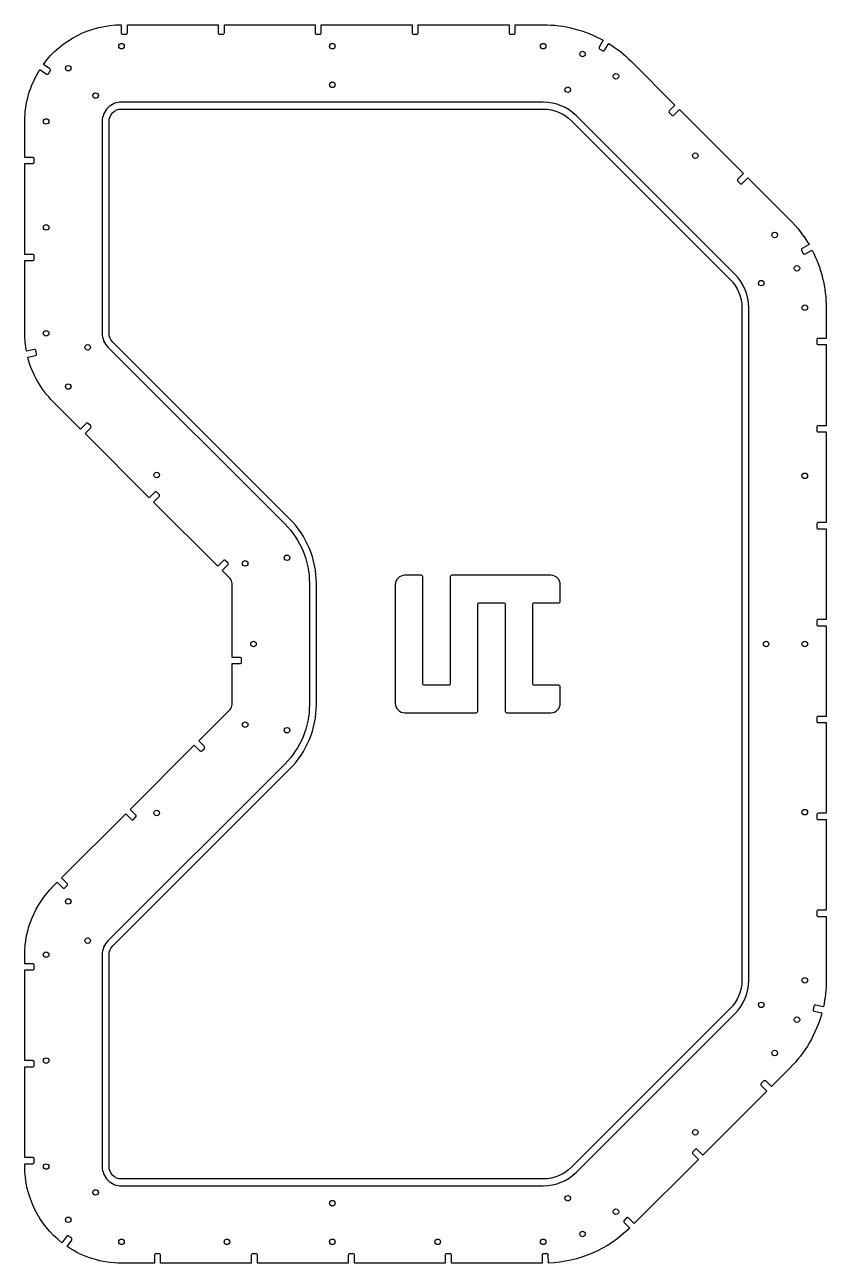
# Model space of a CAD drawing. Header units: millimetres. Extents: x -758 to -178, y -897 to 0.
import ezdxf

# ---------------------------------------------------------------- set-up
doc = ezdxf.new("R2010")
doc.units = ezdxf.units.MM
doc.layers.get('0').update_dxf_attribs({"linetype": 'CONTINUOUS'})

msp = doc.modelspace()

# ---------------------------------------------------------------- linework, layer by layer
for points in [[(-678.11, -572.2), (-682.21, -568.09), (-635.78, -521.66), (-631.68, -525.77, 0.414214), (-630.26, -525.77), (-628.5, -524, 0.414214), (-628.5, -522.59), (-632.6, -518.48), (-609.91, -495.79, 0.198912), (-608.44, -492.25), (-608.44, -462.61), (-602.64, -462.61, 0.414214), (-601.64, -461.61), (-601.64, -459.11, 0.414214), (-602.64, -458.11), (-608.44, -458.11), (-608.44, -404.5, 0.198912), (-609.91, -400.96), (-615.64, -395.22), (-611.54, -391.12, 0.414214), (-611.54, -389.7), (-613.31, -387.94, 0.414214), (-614.72, -387.94), (-618.83, -392.04), (-665.25, -345.61), (-661.15, -341.51, 0.414214), (-661.15, -340.1), (-662.92, -338.33, 0.414214), (-664.33, -338.33), (-668.44, -342.43), (-714.86, -296), (-710.76, -291.9, 0.414214), (-710.76, -290.49), (-712.53, -288.72, 0.414214), (-713.94, -288.72), (-718.05, -292.82), (-737.94, -272.93, -0.134825), (-756.28, -240.7), (-750.64, -239.46, 0.414214), (-749.88, -238.27), (-750.42, -235.83, 0.414214), (-751.61, -235.07), (-757.25, -236.31, -0.046291), (-758.44, -223.43), (-758.44, -170.73), (-752.64, -170.73, 0.414214), (-751.64, -169.73), (-751.64, -167.23, 0.414214), (-752.64, -166.23), (-758.44, -166.23), (-758.44, -100.57), (-752.64, -100.57, 0.414214), (-751.64, -99.57), (-751.64, -97.07, 0.414214), (-752.64, -96.07), (-758.44, -96.07), (-758.44, -70, -0.142349), (-747.54, -32.49), (-742.77, -35.73, 0.414214), (-741.38, -35.47), (-739.98, -33.4, 0.414214), (-740.24, -32.01), (-745.01, -28.77, -0.238889), (-688.65, 0), (-688.65, -5.8, 0.414214), (-687.65, -6.8), (-685.15, -6.8, 0.414214), (-684.15, -5.8), (-684.15, 0), (-618.49, 0), (-618.49, -5.8, 0.414214), (-617.49, -6.8), (-614.99, -6.8, 0.414214), (-613.99, -5.8), (-613.99, 0), (-548.33, 0), (-548.33, -5.8, 0.414214), (-547.33, -6.8), (-544.83, -6.8, 0.414214), (-543.83, -5.8), (-543.83, 0), (-478.17, 0), (-478.17, -5.8, 0.414214), (-477.17, -6.8), (-474.67, -6.8, 0.414214), (-473.67, -5.8), (-473.67, 0), (-408.01, 0), (-408.01, -5.8, 0.414214), (-407.01, -6.8), (-404.51, -6.8, 0.414214), (-403.51, -5.8), (-403.51, 0), (-383.29, 0, -0.1269), (-339.76, -11.23), (-342.68, -16.21, 0.414214), (-342.32, -17.58), (-340.17, -18.85, 0.414214), (-338.8, -18.49), (-335.88, -13.5, -0.057687), (-319.66, -26.36), (-287.9, -58.12), (-292, -62.22, 0.414214), (-292, -63.64), (-290.23, -65.41, 0.414214), (-288.82, -65.41), (-284.71, -61.3), (-238.29, -107.73), (-242.39, -111.83, 0.414214), (-242.39, -113.25), (-240.62, -115.02, 0.414214), (-239.21, -115.02), (-235.1, -110.91), (-204.8, -141.21, -0.063432), (-190.88, -159.2), (-195.93, -162, 0.414214), (-196.32, -163.36), (-195.11, -165.55, 0.414214), (-193.75, -165.94), (-188.7, -163.13, -0.121088), (-178.44, -204.85), (-178.44, -227.13), (-184.25, -227.13, 0.414214), (-185.25, -228.13), (-185.25, -230.63, 0.414214), (-184.25, -231.63), (-178.44, -231.63), (-178.44, -290.34), (-184.25, -290.34, 0.414214), (-185.25, -291.34), (-185.25, -293.84, 0.414214), (-184.25, -294.84), (-178.44, -294.84), (-178.44, -360.5), (-184.25, -360.5, 0.414214), (-185.25, -361.5), (-185.25, -364, 0.414214), (-184.25, -365), (-178.44, -365), (-178.44, -430.66), (-184.25, -430.66, 0.414214), (-185.25, -431.66), (-185.25, -434.16, 0.414214), (-184.25, -435.16), (-178.44, -435.16), (-178.44, -500.82), (-184.25, -500.82, 0.414214), (-185.25, -501.82), (-185.25, -504.32, 0.414214), (-184.25, -505.32), (-178.44, -505.32), (-178.44, -570.98), (-184.25, -570.98, 0.414214), (-185.25, -571.98), (-185.25, -574.48, 0.414214), (-184.25, -575.48), (-178.44, -575.48), (-178.44, -641.14), (-184.25, -641.14, 0.414214), (-185.25, -642.14), (-185.25, -644.64, 0.414214), (-184.25, -645.64), (-178.44, -645.64), (-178.44, -691.89, -0.05394), (-180.52, -711.14), (-186.14, -709.77, 0.414214), (-187.34, -710.5), (-187.94, -712.93, 0.414214), (-187.21, -714.14), (-181.6, -715.52, -0.130697), (-204.8, -755.53), (-218.15, -768.88), (-222.25, -764.78, 0.414214), (-223.67, -764.78), (-225.43, -766.54, 0.414214), (-225.43, -767.96), (-221.33, -772.06), (-267.76, -818.49), (-271.86, -814.38, 0.414214), (-273.28, -814.38), (-275.04, -816.15, 0.414214), (-275.04, -817.57), (-270.94, -821.67), (-317.37, -868.1), (-321.47, -863.99, 0.414214), (-322.89, -863.99), (-324.65, -865.76, 0.414214), (-324.65, -867.18), (-320.56, -871.27, -0.184434), (-379.53, -896.67), (-379.63, -890.89, 0.414214), (-380.65, -889.91), (-383.15, -889.95, 0.414214), (-384.13, -890.97), (-384.03, -896.75), (-449.69, -896.75), (-449.69, -890.94, 0.414214), (-450.69, -889.94), (-453.19, -889.94, 0.414214), (-454.19, -890.94), (-454.19, -896.75), (-519.85, -896.75), (-519.85, -890.94, 0.414214), (-520.85, -889.94), (-523.35, -889.94, 0.414214), (-524.35, -890.94), (-524.35, -896.75), (-590.01, -896.75), (-590.01, -890.94, 0.414214), (-591.01, -889.94), (-593.51, -889.94, 0.414214), (-594.51, -890.94), (-594.51, -896.75), (-660.17, -896.75), (-660.17, -890.94, 0.414214), (-661.17, -889.94), (-663.67, -889.94, 0.414214), (-664.67, -890.94), (-664.67, -896.75), (-688.44, -896.75, -0.150707), (-727.87, -884.59), (-724.47, -879.93, 0.414214), (-724.69, -878.53), (-726.71, -877.06, 0.414214), (-728.1, -877.27), (-731.51, -881.93, -0.231027), (-758.44, -826.75), (-758.44, -824.66), (-752.64, -824.66, 0.414214), (-751.64, -823.66), (-751.64, -821.16, 0.414214), (-752.64, -820.16), (-758.44, -820.16), (-758.44, -754.5), (-752.64, -754.5, 0.414214), (-751.64, -753.5), (-751.64, -751, 0.414214), (-752.64, -750), (-758.44, -750), (-758.44, -684.34), (-752.64, -684.34, 0.414214), (-751.64, -683.34), (-751.64, -680.84, 0.414214), (-752.64, -679.84), (-758.44, -679.84), (-758.44, -673.32, -0.198912), (-737.94, -623.82), (-735, -620.88), (-730.9, -624.99, 0.414214), (-729.48, -624.99), (-727.72, -623.22, 0.414214), (-727.72, -621.8), (-731.82, -617.7), (-685.39, -571.27), (-681.29, -575.38, 0.414214), (-679.87, -575.38), (-678.11, -573.61, 0.414214)], [(-359.25, -830.79), (-244.4, -715.94, 0.198912), (-234.44, -691.89), (-234.44, -204.85, 0.198912), (-244.4, -180.81), (-359.25, -65.96, 0.198912), (-383.29, -56), (-688.44, -56, 0.414214), (-702.44, -70), (-702.44, -223.43, 0.198912), (-698.34, -233.33), (-570.31, -361.36, -0.198912), (-552.44, -404.5), (-552.44, -492.25, -0.198912), (-570.31, -535.38), (-698.34, -663.42, 0.198912), (-702.44, -673.32), (-702.44, -826.75, 0.414214), (-688.44, -840.75), (-383.29, -840.75, 0.198912)], [(-383.29, -835.75), (-688.44, -835.75, -0.414214), (-697.44, -826.75), (-697.44, -673.32, -0.198912), (-694.81, -666.95), (-566.77, -538.92, 0.198912), (-547.44, -492.25), (-547.44, -404.5, 0.198912), (-566.77, -357.83), (-694.81, -229.8, -0.198912), (-697.44, -223.43), (-697.44, -70, -0.414214), (-688.44, -61), (-383.29, -61, -0.198912), (-362.79, -69.49), (-247.94, -184.35, -0.198912), (-239.44, -204.85), (-239.44, -691.89, -0.198912), (-247.94, -712.4), (-362.79, -827.25, -0.198912)], [(-450.52, -477.16, -0.414214), (-451.6, -478.24), (-469.34, -478.24, -0.414214), (-470.42, -477.16), (-470.42, -399.73, 0.414214), (-471.5, -398.65), (-483.57, -398.65, 0.414214), (-490.32, -405.4), (-490.32, -491.39, 0.414214), (-483.57, -498.14), (-431.71, -498.14, 0.414214), (-430.62, -497.06), (-430.62, -419.63, -0.414214), (-429.54, -418.55), (-411.81, -418.55, -0.414214), (-410.73, -419.63), (-410.73, -497.06, 0.414214), (-409.65, -498.14), (-377.68, -498.14, 0.414214), (-370.93, -491.39), (-370.93, -479.32, 0.414214), (-372.01, -478.24), (-389.75, -478.24, -0.414214), (-390.83, -477.16), (-390.83, -419.63, -0.414214), (-389.75, -418.55), (-372.01, -418.55, 0.414214), (-370.93, -417.47), (-370.93, -405.4, 0.414214), (-377.68, -398.65), (-449.44, -398.65, 0.414214), (-450.52, -399.73)]]:
    msp.add_lwpolyline(points, format="xyb", close=True)
for centre in [(-688.44, -15.5), (-535.87, -15.5), (-383.29, -15.5), (-354.78, -21.17), (-726.98, -31.46), (-330.62, -37.32), (-535.87, -43.5), (-707.18, -51.26), (-365.5, -47.04), (-742.94, -70), (-273.19, -94.75), (-742.94, -146.72), (-215.76, -152.17), (-199.61, -176.34), (-225.48, -187.06), (-193.94, -204.85), (-742.94, -223.43), (-712.92, -233.57), (-726.98, -261.97), (-662.96, -325.99), (-193.94, -326.61), (-568.63, -385.94), (-598.95, -390), (-592.94, -448.37), (-221.94, -448.37), (-193.94, -448.37), (-598.95, -506.75), (-568.63, -510.81), (-662.96, -570.76), (-193.94, -570.13), (-726.98, -634.78), (-712.92, -663.18), (-742.94, -673.32), (-193.94, -691.89), (-225.48, -709.69), (-199.61, -720.4), (-215.76, -744.57), (-742.94, -750.03), (-273.19, -802), (-742.94, -826.75), (-707.18, -845.49), (-535.87, -853.25), (-365.5, -849.71), (-330.62, -859.43), (-726.98, -865.29), (-354.78, -875.58), (-688.44, -881.25), (-612.16, -881.25), (-535.87, -881.25), (-459.58, -881.25), (-383.29, -881.25)]:
    msp.add_circle(centre, 2)

doc.saveas('drawing.dxf')
